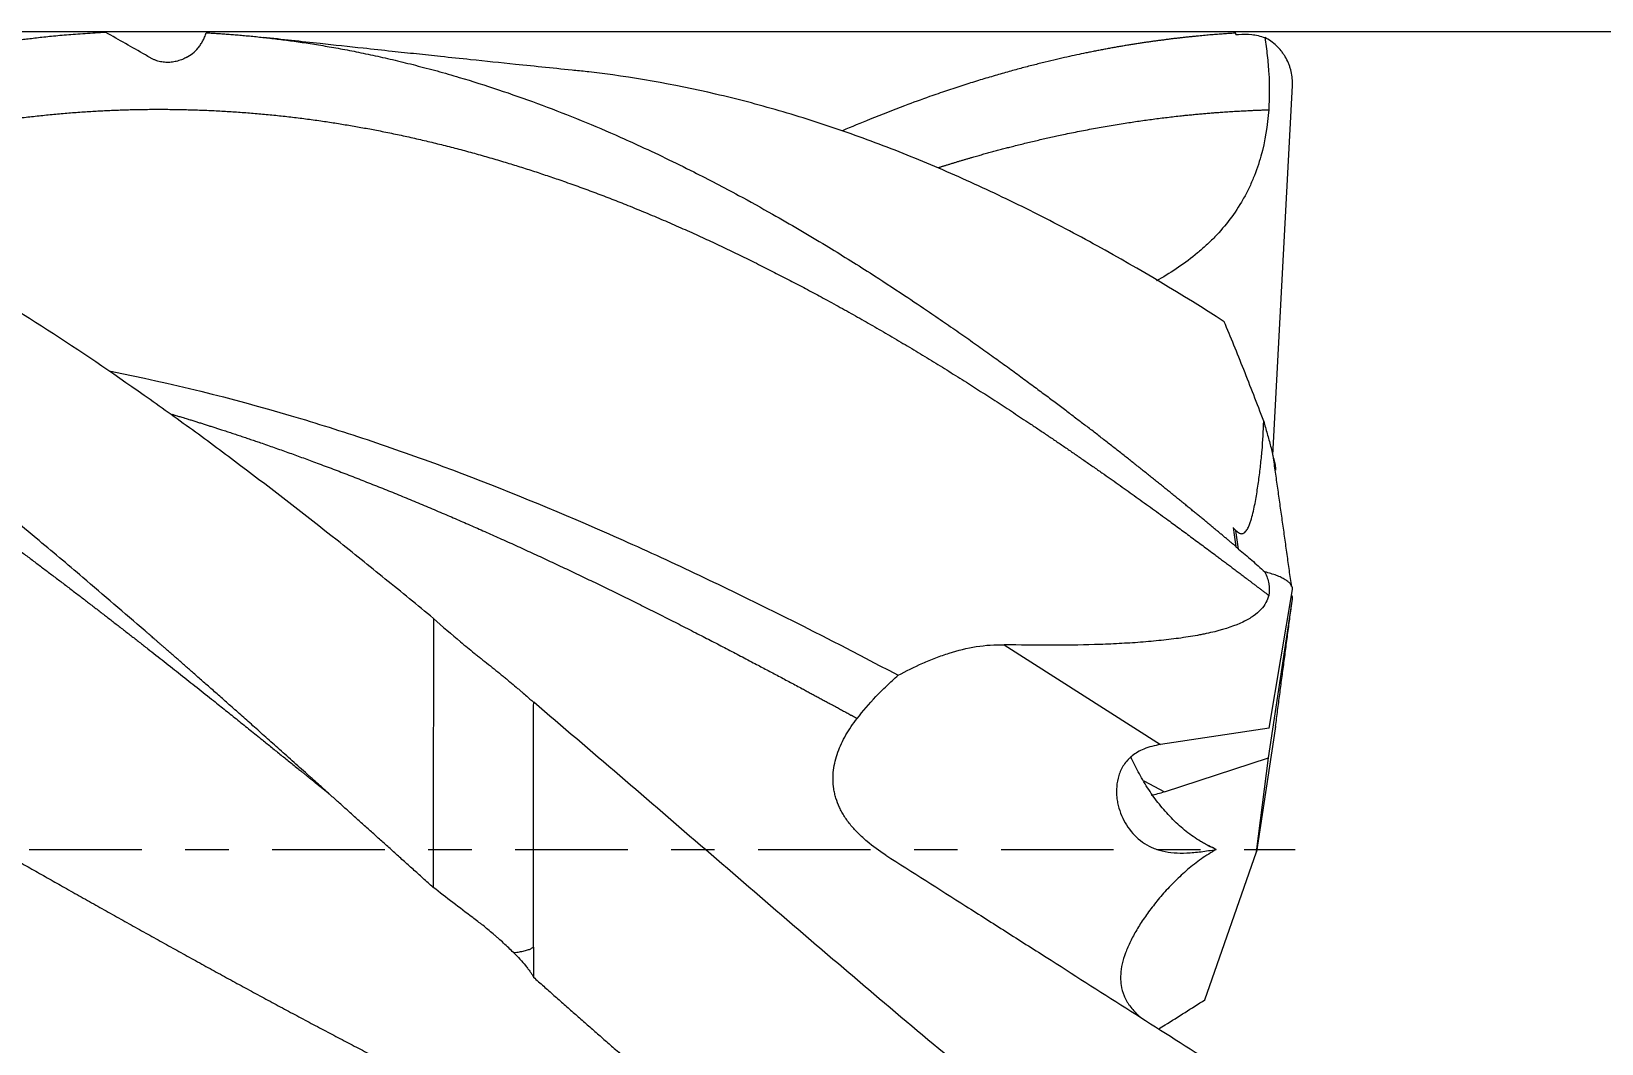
# Model space of a CAD drawing. Header units: millimetres. Extents: x -61 to 96, y -62 to 34.
# Drawn here: x 63.65 to 78.99, y -1.9 to 8 of the extents above; entities that cross this region are included whole.
import ezdxf

# ---------------------------------------------------------------- set-up
doc = ezdxf.new("R2010")
doc.units = ezdxf.units.MM
doc.linetypes.add('CENTER', pattern=[47.5, 22, -8.5, 8.5, -8.5])
for name, color, linetype in [('1', 4, 'Continuous'), ('2', 7, 'Continuous'), ('SK2', 7, 'Continuous'), ('SK4', 2, 'CENTER')]:
    doc.layers.add(name, color=color, linetype=linetype)
doc.styles.add('iso_b_vert', font='simplex.shx')
doc.dimstyles.get("Standard").update_dxf_attribs({"dimtxt": 0.18, "dimasz": 0.18, "dimexe": 0.18, "dimexo": 0.0625, "dimgap": 0.09, "dimtad": 1, "dimzin": 0, "dimdsep": 52, "dimtxsty": 'Standard', "dimcen": 0.09, "dimadec": 0, "dimazin": 0, "dimtfac": 1, "dimtdec": 4, "dimtofl": 0, "dimtmove": 0, "dimatfit": 3, "dimfxl": 1, "dimtolj": 1, "dimtzin": 0, "dimarcsym": 0})

# ---------------------------------------------------------------- blocks, each defined once
blk = doc.blocks.new('_U0')
at = {"layer": 'SK2', "lineweight": 13}
for p, q in [((0, -1.5875), (0, -49.169225)), ((76, -9.6375), (76, -49.169225)), ((76, -47.169225), (0, -47.169225))]:
    blk.add_line(p, q, dxfattribs=at)
at = {"layer": 'SK2', "lineweight": 18}
for points in [[(0, -47.169225), (3.499998, -46.708441), (3.500002, -47.630009)], [(76, -47.169225), (72.500002, -47.630009), (72.499998, -46.708441)]]:
    blk.add_solid(points, dxfattribs=at)
at = {"layer": 'SK2', "lineweight": 18, "insert": (36.095034, -46.136591), "char_height": 3.5, "attachment_point": 7, "line_spacing_factor": 1.084337, "style": 'iso_b_vert'}
blk.add_mtext('\\W0.6740;76', dxfattribs=at)

msp = doc.modelspace()

# ---------------------------------------------------------------- linework, layer by layer
at = {"layer": '1', "lineweight": 18}
for p, q in [((75.781, 3.857), (75.972, 7.47)), ((75.745, 1.185), (75.972, 2.541)), ((75.738, 0.897), (75.972, 2.448)), ((75.745, 1.185), (74.682, 1.025)), ((75.804, 1.179), (75.623, -0.023)), ((74.723, 0.565), (75.738, 0.897)), ((75.623, -0.023), (75.738, 0.897)), ((75.117, -1.47), (75.623, -0.023))]:
    msp.add_line(p, q, dxfattribs=at)
at = {"layer": '1', "lineweight": 13}
for p, q in [((73.156, 2.002), (74.682, 1.025)), ((74.521, 0.671), (74.723, 0.565))]:
    msp.add_line(p, q, dxfattribs=at)
at = {"layer": '1', "lineweight": 18}
for centre, major_axis, ratio, start_param, end_param in [((74.989, -0.451), (0.385, -1.46), 0.692834, 3.066447, -3.057958), ((74.992, 1.563), (0.961, 0.919), 0.538426, -2.425607, -2.297859)]:
    msp.add_ellipse(centre, major_axis=major_axis, ratio=ratio, start_param=start_param, end_param=end_param, dxfattribs=at)
for points, degree, knots in [([(64.374, 7.989), (64.339, 7.988), (64.272, 7.984), (64.173, 7.978), (64.079, 7.971), (63.99, 7.964), (63.905, 7.957), (63.826, 7.949), (63.751, 7.941), (63.681, 7.933), (63.617, 7.925), (63.556, 7.918), (63.501, 7.91), (63.451, 7.903), (63.405, 7.897), (63.364, 7.891), (63.329, 7.886), (63.297, 7.881), (63.271, 7.877), (63.25, 7.873), (63.22, 7.869), (63.181, 7.862), (63.13, 7.853), (63.079, 7.845), (63.028, 7.835), (62.977, 7.826), (62.927, 7.816), (62.876, 7.807), (62.826, 7.797), (62.775, 7.786), (62.725, 7.776), (62.675, 7.765), (62.625, 7.754), (62.575, 7.743), (62.525, 7.731), (62.475, 7.72), (62.426, 7.708), (62.376, 7.696), (62.327, 7.684), (62.277, 7.671), (62.228, 7.658), (62.179, 7.646), (62.13, 7.632), (62.081, 7.619), (62.032, 7.606), (61.984, 7.592), (61.935, 7.578), (61.886, 7.564), (61.838, 7.549), (61.79, 7.535), (61.741, 7.52), (61.709, 7.51), (61.693, 7.505)], 3, [0, 0, 0, 0, 0.038673, 0.075541, 0.110603, 0.143859, 0.175309, 0.204954, 0.232793, 0.258827, 0.283055, 0.305477, 0.326093, 0.344904, 0.361909, 0.377108, 0.390502, 0.40209, 0.411872, 0.419848, 0.426019, 0.44509, 0.464123, 0.48312, 0.50208, 0.521003, 0.539888, 0.558737, 0.577549, 0.596323, 0.615061, 0.633762, 0.652425, 0.671052, 0.689641, 0.708194, 0.726709, 0.745188, 0.763629, 0.782034, 0.800401, 0.818732, 0.837025, 0.855282, 0.873501, 0.891683, 0.909829, 0.927937, 0.946008, 0.964043, 0.98204, 1, 1, 1, 1]), ([(65.159, 7.744), (65.143, 7.735), (65.128, 7.728), (65.096, 7.716), (65.079, 7.711), (65.046, 7.703), (65.029, 7.7), (65.004, 7.697), (64.995, 7.697), (64.978, 7.696), (64.969, 7.696), (64.944, 7.698), (64.926, 7.7), (64.892, 7.707), (64.875, 7.711), (64.85, 7.721), (64.841, 7.725), (64.825, 7.733), (64.817, 7.737), (64.793, 7.751), (64.776, 7.761), (64.696, 7.807), (64.631, 7.844), (64.502, 7.917), (64.438, 7.953), (64.374, 7.989)], 3, [0, 0, 0, 0, 0.0625, 0.0625, 0.125, 0.125, 0.1875, 0.1875, 0.21875, 0.21875, 0.25, 0.25, 0.3125, 0.3125, 0.375, 0.375, 0.40625, 0.40625, 0.4375, 0.4375, 0.5, 0.5, 0.75, 0.75, 1, 1, 1, 1]), ([(65.159, 7.744), (65.181, 7.756), (65.202, 7.769), (65.241, 7.801), (65.259, 7.819), (65.285, 7.849), (65.293, 7.86), (65.308, 7.883), (65.323, 7.906), (65.334, 7.931), (65.345, 7.958), (65.35, 7.972), (65.353, 7.986)], 3, [0, 0, 0, 0, 0.25, 0.25, 0.5, 0.5, 0.625, 0.625, 0.75, 0.875, 0.875, 1, 1, 1, 1]), ([(65.353, 7.986), (65.37, 7.985), (65.404, 7.984), (65.456, 7.981), (65.51, 7.977), (65.566, 7.973), (65.624, 7.969), (65.684, 7.964), (65.746, 7.958), (65.81, 7.952), (65.876, 7.945), (65.944, 7.938), (66.014, 7.93), (66.086, 7.921), (66.16, 7.911), (66.236, 7.901), (66.314, 7.89), (66.393, 7.877), (66.475, 7.864), (66.559, 7.85), (66.645, 7.835), (66.733, 7.818), (66.823, 7.801), (66.914, 7.782), (67.008, 7.762), (67.104, 7.741), (67.202, 7.718), (67.301, 7.694), (67.403, 7.668), (67.507, 7.641), (67.613, 7.613), (67.72, 7.582), (67.92, 7.524), (68.211, 7.432), (68.592, 7.298), (68.974, 7.15), (69.299, 7.013), (69.681, 6.841), (70.082, 6.648), (70.523, 6.418), (70.954, 6.179), (71.383, 5.927), (71.813, 5.659), (72.151, 5.439), (72.4, 5.271), (72.59, 5.141), (72.749, 5.031), (72.901, 4.924), (73.046, 4.82), (73.184, 4.721), (73.314, 4.625), (73.438, 4.534), (73.555, 4.447), (73.664, 4.365), (73.767, 4.287), (73.862, 4.214), (73.924, 4.167), (73.953, 4.144)], 3, [0, 0, 0, 0, 0.005819, 0.01187, 0.018152, 0.024665, 0.031409, 0.038384, 0.045591, 0.053029, 0.060697, 0.068598, 0.076729, 0.085091, 0.093685, 0.10251, 0.111566, 0.120853, 0.130371, 0.140121, 0.150102, 0.160314, 0.170757, 0.181431, 0.192337, 0.203473, 0.214841, 0.22644, 0.23827, 0.250332, 0.262624, 0.275148, 0.287903, 0.332272, 0.376642, 0.421012, 0.465382, 0.49005, 0.554345, 0.605324, 0.643858, 0.70469, 0.754745, 0.794023, 0.822523, 0.841818, 0.860294, 0.877951, 0.894789, 0.910807, 0.926007, 0.940387, 0.953948, 0.96669, 0.978612, 0.989716, 1, 1, 1, 1]), ([(75.421, 7.983), (75.413, 7.982), (75.395, 7.981), (75.368, 7.98), (75.341, 7.978), (75.313, 7.976), (75.285, 7.974), (75.256, 7.972), (75.227, 7.97), (75.197, 7.967), (75.166, 7.965), (75.135, 7.962), (75.104, 7.959), (75.072, 7.956), (75.039, 7.953), (75.006, 7.95), (74.972, 7.946), (74.938, 7.943), (74.903, 7.939), (74.868, 7.935), (74.832, 7.931), (74.795, 7.927), (74.758, 7.922), (74.721, 7.917), (74.683, 7.912), (74.644, 7.907), (74.605, 7.902), (74.565, 7.896), (74.525, 7.89), (74.484, 7.884), (74.443, 7.878), (74.401, 7.871), (74.359, 7.864), (74.316, 7.857), (74.272, 7.849), (74.228, 7.842), (74.184, 7.834), (74.139, 7.825), (74.093, 7.817), (74.047, 7.808), (74, 7.798), (73.969, 7.792), (73.953, 7.789)], 3, [0, 0, 0, 0, 0.017803, 0.035975, 0.054516, 0.073426, 0.092705, 0.112353, 0.132371, 0.152757, 0.173513, 0.194637, 0.216131, 0.237993, 0.260225, 0.282826, 0.305796, 0.329135, 0.352843, 0.376921, 0.401367, 0.426182, 0.451367, 0.47692, 0.502843, 0.529135, 0.555796, 0.582826, 0.610225, 0.637993, 0.66613, 0.694636, 0.723512, 0.752756, 0.78237, 0.812353, 0.842704, 0.873425, 0.904515, 0.935974, 0.967803, 1, 1, 1, 1]), ([(68.968, 7.617), (68.771, 7.637), (68.428, 7.672), (67.987, 7.718), (67.665, 7.752), (67.41, 7.779), (67.158, 7.806), (66.844, 7.84), (66.423, 7.885), (66.097, 7.921), (65.911, 7.941)], 3, [0, 0, 0, 0, 0.192804, 0.336233, 0.431934, 0.50953, 0.58717, 0.680074, 0.817598, 1, 1, 1, 1]), ([(75.421, 7.968), (75.423, 7.968), (75.426, 7.968), (75.43, 7.969), (75.432, 7.969), (75.439, 7.97), (75.443, 7.97), (75.447, 7.971)], 3, [0, 0, 0, 0, 0.26705, 0.26705, 0.5341, 0.5341, 1, 1, 1, 1]), ([(75.447, 7.971), (75.49, 7.975), (75.532, 7.975), (75.596, 7.967), (75.618, 7.964), (75.66, 7.954), (75.682, 7.947), (75.703, 7.939)], 3, [0, 0, 0, 0, 0.5, 0.5, 0.75, 0.75, 1, 1, 1, 1]), ([(75.973, 7.487), (75.974, 7.533), (75.968, 7.579), (75.953, 7.635), (75.95, 7.647), (75.942, 7.669), (75.938, 7.679), (75.925, 7.711), (75.914, 7.732), (75.897, 7.762), (75.89, 7.771), (75.877, 7.791), (75.87, 7.8), (75.848, 7.827), (75.833, 7.844), (75.799, 7.875), (75.781, 7.89), (75.743, 7.917), (75.723, 7.929), (75.703, 7.939)], 3, [0, 0, 0, 0, 0.25, 0.25, 0.3125, 0.3125, 0.375, 0.375, 0.5, 0.5, 0.5625, 0.5625, 0.625, 0.625, 0.75, 0.75, 0.875, 0.875, 1, 1, 1, 1]), ([(75.703, 7.939), (75.712, 7.881), (75.72, 7.823), (75.733, 7.705), (75.738, 7.646), (75.749, 7.469), (75.749, 7.352), (75.741, 7.234)], 3, [0, 0, 0, 0, 0.25, 0.25, 0.5, 0.5, 1, 1, 1, 1]), ([(73.953, 7.789), (73.924, 7.783), (73.862, 7.77), (73.767, 7.749), (73.664, 7.726), (73.555, 7.699), (73.438, 7.67), (73.314, 7.638), (73.184, 7.602), (73.046, 7.562), (72.901, 7.519), (72.749, 7.471), (72.59, 7.419), (72.4, 7.353), (72.151, 7.262), (71.867, 7.151), (71.664, 7.067), (71.574, 7.028)], 3, [0, 0, 0, 0, 0.03718, 0.077322, 0.120425, 0.16649, 0.215516, 0.267504, 0.322453, 0.380364, 0.441236, 0.50507, 0.571865, 0.641622, 0.744655, 0.886653, 1, 1, 1, 1]), ([(67.577, 2.259), (67.42, 2.388), (67.263, 2.517), (66.948, 2.772), (66.791, 2.899), (66.319, 3.273), (66.005, 3.516), (65.534, 3.871), (65.377, 3.988), (65.141, 4.16), (65.062, 4.217), (64.905, 4.329), (64.826, 4.385), (64.433, 4.663), (64.118, 4.876), (63.491, 5.282), (63.177, 5.476), (62.783, 5.705), (62.705, 5.75), (62.547, 5.839), (62.468, 5.883), (62.233, 6.012), (62.076, 6.095), (61.607, 6.335), (61.295, 6.483), (60.829, 6.687), (60.673, 6.752), (60.362, 6.875), (60.207, 6.934), (59.741, 7.1), (59.43, 7.198), (59.04, 7.303), (58.962, 7.324), (58.806, 7.362), (58.728, 7.381), (58.493, 7.434), (58.336, 7.467), (58.1, 7.51), (58.021, 7.524), (57.864, 7.549), (57.655, 7.581), (57.447, 7.606), (57.318, 7.619)], 3, [0, 0, 0, 0, 0.045812, 0.045812, 0.091623, 0.091623, 0.183247, 0.183247, 0.229058, 0.229058, 0.251964, 0.251964, 0.27487, 0.27487, 0.366493, 0.366493, 0.458117, 0.458117, 0.481023, 0.481023, 0.503928, 0.503928, 0.54974, 0.54974, 0.641363, 0.641363, 0.687175, 0.687175, 0.732987, 0.732987, 0.82461, 0.82461, 0.847516, 0.847516, 0.870422, 0.870422, 0.916233, 0.916233, 0.939139, 0.939139, 0.962045, 1, 1, 1, 1]), ([(75.306, 5.161), (74.891, 5.427), (74.478, 5.675), (73.859, 6.016), (73.653, 6.124), (73.24, 6.332), (72.828, 6.53), (72.413, 6.707), (71.998, 6.874), (71.79, 6.952), (71.529, 7.043), (71.477, 7.06), (71.372, 7.095), (71.216, 7.146), (70.852, 7.257), (70.541, 7.339), (69.921, 7.483), (69.509, 7.555), (69.047, 7.609), (68.998, 7.614), (68.948, 7.619)], 3, [0, 0, 0, 0, 0.195332, 0.195332, 0.292997, 0.292997, 0.390663, 0.488329, 0.488329, 0.585995, 0.585995, 0.610411, 0.610411, 0.634828, 0.683661, 0.781326, 0.781326, 0.976658, 0.976658, 1, 1, 1, 1]), ([(50.011, 6.757), (50.045, 6.768), (50.177, 6.805), (50.454, 6.881), (50.876, 6.985), (51.396, 7.087), (51.977, 7.171), (52.607, 7.226), (53.237, 7.247), (53.819, 7.234), (54.449, 7.184), (55.127, 7.09), (55.757, 6.965), (56.339, 6.818), (56.969, 6.627), (57.599, 6.403), (58.18, 6.168), (58.81, 5.883), (59.44, 5.567), (60.07, 5.225), (60.652, 4.885), (61.282, 4.493), (61.912, 4.08), (62.541, 3.645), (63.171, 3.193), (63.801, 2.723), (64.431, 2.24), (65.013, 1.785), (65.574, 1.338), (65.99, 1.002), (66.309, 0.744), (66.483, 0.603), (66.559, 0.541)], 5, [0, 0, 0, 0, 0, 0, 0.0105, 0.039783, 0.083707, 0.127631, 0.156914, 0.186196, 0.23012, 0.274044, 0.303327, 0.347251, 0.391175, 0.420458, 0.449741, 0.493665, 0.537589, 0.566871, 0.610795, 0.640078, 0.684002, 0.713285, 0.757209, 0.801133, 0.830415, 0.874339, 0.903622, 0.947546, 0.976829, 1, 1, 1, 1, 1, 1]), ([(61.092, 6.584), (61.14, 6.6), (61.284, 6.649), (61.574, 6.741), (62.009, 6.866), (62.541, 6.994), (63.171, 7.112), (63.801, 7.192), (64.431, 7.237), (65.013, 7.246), (65.643, 7.221), (66.273, 7.162), (66.903, 7.064), (67.484, 6.942), (68.114, 6.776), (68.744, 6.578), (69.326, 6.366), (69.956, 6.105), (70.634, 5.789), (71.264, 5.465), (71.846, 5.142), (72.476, 4.767), (73.106, 4.368), (73.687, 3.981), (74.317, 3.543), (74.873, 3.139), (75.284, 2.832), (75.549, 2.631), (75.718, 2.502), (75.741, 2.485)], 5, [0, 0, 0, 0, 0, 0, 0.016234, 0.049316, 0.098937, 0.148559, 0.181641, 0.231263, 0.264344, 0.313966, 0.347047, 0.396669, 0.446291, 0.479372, 0.512453, 0.562075, 0.611697, 0.644779, 0.6944, 0.744022, 0.777104, 0.810185, 0.859807, 0.909429, 0.94251, 0.992132, 1, 1, 1, 1, 1, 1]), ([(72.518, 6.67), (72.607, 6.698), (72.84, 6.77), (73.22, 6.877), (73.696, 6.992), (74.317, 7.109), (74.873, 7.18), (75.284, 7.214), (75.549, 7.227), (75.718, 7.233), (75.741, 7.234)], 5, [0, 0, 0, 0, 0, 0, 0.137186, 0.362745, 0.588304, 0.738676, 0.964235, 1, 1, 1, 1, 1, 1]), ([(75.741, 7.234), (75.729, 7.079), (75.705, 6.928), (75.644, 6.708), (75.607, 6.599), (75.56, 6.493), (75.526, 6.423), (75.508, 6.389), (75.412, 6.222), (75.32, 6.1), (75.187, 5.962), (75.159, 5.935), (75.117, 5.896), (75.102, 5.883), (75.073, 5.858), (75, 5.795), (74.923, 5.737), (74.797, 5.651), (74.725, 5.606), (74.652, 5.564), (74.644, 5.56)], 3, [0, 0, 0, 0, 0.219575, 0.219575, 0.329363, 0.384256, 0.384256, 0.43915, 0.43915, 0.658725, 0.658725, 0.713619, 0.713619, 0.741066, 0.741066, 0.768513, 0.8783, 0.8783, 0.988088, 1, 1, 1, 1]), ([(75.692, 4.188), (75.627, 4.362), (75.562, 4.53), (75.433, 4.854), (75.369, 5.011), (75.306, 5.161)], 3, [0, 0, 0, 0, 0.5, 0.5, 1, 1, 1, 1]), ([(67.574, -0.371), (67.54, -0.342), (67.475, -0.282), (67.377, -0.194), (67.281, -0.108), (67.187, -0.023), (67.095, 0.06), (67.004, 0.141), (66.915, 0.221), (66.828, 0.3), (66.743, 0.376), (66.66, 0.451), (66.578, 0.525), (66.498, 0.596), (66.42, 0.666), (66.344, 0.735), (66.269, 0.802), (66.196, 0.867), (66.125, 0.93), (66.056, 0.992), (65.989, 1.052), (65.923, 1.111), (65.859, 1.168), (65.797, 1.223), (65.737, 1.277), (65.679, 1.328), (65.622, 1.379), (65.567, 1.427), (65.514, 1.474), (65.463, 1.52), (65.413, 1.564), (65.365, 1.606), (65.319, 1.646), (65.275, 1.685), (65.233, 1.723), (65.192, 1.758), (65.153, 1.792), (65.116, 1.825), (65.081, 1.856), (65.047, 1.885), (65.016, 1.913), (64.986, 1.939), (64.957, 1.964), (64.931, 1.987), (64.907, 2.008), (64.884, 2.028), (64.863, 2.046), (64.843, 2.063), (64.826, 2.078), (64.81, 2.092), (64.796, 2.104), (64.784, 2.115), (64.774, 2.123), (64.765, 2.131), (64.557, 2.311), (64.2, 2.619), (63.743, 3.003), (63.437, 3.256), (63.266, 3.396), (63.181, 3.465), (63.13, 3.507), (63.079, 3.548), (63.028, 3.589), (62.977, 3.63), (62.927, 3.67), (62.876, 3.71), (62.826, 3.751), (62.775, 3.791), (62.725, 3.83), (62.675, 3.87), (62.625, 3.909), (62.575, 3.948), (62.525, 3.987), (62.475, 4.026), (62.426, 4.065), (62.376, 4.103), (62.327, 4.141), (62.277, 4.179), (62.228, 4.217), (62.179, 4.254), (62.13, 4.292), (62.081, 4.329), (62.032, 4.366), (61.984, 4.402), (61.935, 4.439), (61.886, 4.475), (61.838, 4.511), (61.79, 4.547), (61.741, 4.583), (61.709, 4.607), (61.693, 4.618)], 3, [0, 0, 0, 0, 0.016918, 0.033533, 0.049844, 0.065853, 0.081558, 0.09696, 0.112058, 0.126854, 0.141346, 0.155535, 0.16942, 0.183003, 0.196282, 0.209258, 0.221931, 0.2343, 0.246367, 0.25813, 0.269589, 0.280746, 0.291599, 0.30215, 0.312397, 0.32234, 0.331981, 0.341318, 0.350352, 0.359083, 0.36751, 0.375635, 0.383456, 0.390974, 0.398188, 0.4051, 0.411708, 0.418013, 0.424014, 0.429713, 0.435108, 0.4402, 0.444989, 0.449475, 0.453657, 0.457536, 0.461112, 0.464385, 0.467354, 0.47002, 0.472383, 0.474443, 0.4762, 0.477653, 0.478803, 0.582287, 0.660044, 0.71207, 0.738363, 0.747056, 0.755732, 0.764391, 0.773034, 0.781659, 0.790268, 0.79886, 0.807434, 0.815993, 0.824534, 0.833058, 0.841565, 0.850056, 0.85853, 0.866986, 0.875426, 0.883849, 0.892255, 0.900645, 0.909017, 0.917373, 0.925711, 0.934033, 0.942338, 0.950626, 0.958897, 0.967152, 0.975389, 0.98361, 0.991813, 1, 1, 1, 1]), ([(64.422, 4.676), (65.008, 4.561), (65.595, 4.416), (66.309, 4.205), (66.432, 4.167), (66.68, 4.089), (66.804, 4.049), (67.175, 3.925), (67.917, 3.663), (68.658, 3.362), (69.276, 3.092), (69.4, 3.038), (69.647, 2.926), (69.771, 2.87), (70.143, 2.697), (70.885, 2.343), (71.626, 1.964), (72.12, 1.703)], 3, [0, 0, 0, 0, 0.230325, 0.230325, 0.27843, 0.27843, 0.326535, 0.326535, 0.422744, 0.615163, 0.615163, 0.663267, 0.663267, 0.711372, 0.711372, 0.807581, 1, 1, 1, 1]), ([(54.275, 4.27), (54.36, 4.245), (54.591, 4.175), (54.919, 4.07), (55.344, 3.926), (55.914, 3.717), (56.544, 3.469), (57.126, 3.223), (57.756, 2.942), (58.434, 2.623), (59.064, 2.312), (59.646, 2.015), (60.276, 1.684), (60.905, 1.344), (61.487, 1.025), (62.117, 0.674), (62.747, 0.319), (63.377, -0.037), (63.958, -0.366), (64.588, -0.72), (65.218, -1.071), (65.848, -1.416), (66.478, -1.754), (67.108, -2.083), (67.738, -2.402), (68.32, -2.686), (68.95, -2.98), (69.58, -3.26), (70.21, -3.522), (70.791, -3.749), (71.294, -3.93), (71.651, -4.051), (71.863, -4.12), (71.978, -4.156), (71.996, -4.162)], 5, [0, 0, 0, 0, 0, 0, 0.02416, 0.065178, 0.092524, 0.119869, 0.160887, 0.201906, 0.229251, 0.270269, 0.311287, 0.338633, 0.365978, 0.406997, 0.448015, 0.47536, 0.516379, 0.543724, 0.584742, 0.612088, 0.653106, 0.694124, 0.72147, 0.762488, 0.789833, 0.830851, 0.858197, 0.899215, 0.940233, 0.967579, 0.994924, 1, 1, 1, 1, 1, 1]), ([(65.021, 4.256), (65.041, 4.25), (65.206, 4.2), (65.517, 4.103), (65.925, 3.968), (66.478, 3.769), (67.108, 3.524), (67.738, 3.261), (68.32, 3.004), (68.95, 2.711), (69.58, 2.405), (70.21, 2.086), (70.754, 1.801), (71.201, 1.562), (71.503, 1.399), (71.659, 1.313), (71.719, 1.281)], 5, [0, 0, 0, 0, 0, 0, 0.015021, 0.123545, 0.232068, 0.304417, 0.412941, 0.48529, 0.593814, 0.666163, 0.774686, 0.88321, 0.955559, 1, 1, 1, 1, 1, 1]), ([(75.421, 2.962), (75.413, 2.969), (75.395, 2.984), (75.368, 3.006), (75.341, 3.029), (75.313, 3.052), (75.285, 3.076), (75.256, 3.1), (75.227, 3.124), (75.197, 3.149), (75.166, 3.174), (75.135, 3.2), (75.104, 3.226), (75.072, 3.252), (75.039, 3.279), (75.006, 3.306), (74.972, 3.334), (74.938, 3.362), (74.903, 3.39), (74.868, 3.419), (74.832, 3.448), (74.795, 3.478), (74.758, 3.508), (74.721, 3.538), (74.683, 3.569), (74.644, 3.6), (74.605, 3.631), (74.565, 3.663), (74.525, 3.695), (74.484, 3.728), (74.443, 3.761), (74.401, 3.794), (74.359, 3.828), (74.316, 3.861), (74.272, 3.896), (74.228, 3.93), (74.184, 3.965), (74.139, 4), (74.093, 4.036), (74.047, 4.072), (74, 4.108), (73.969, 4.132), (73.953, 4.144)], 3, [0, 0, 0, 0, 0.017803, 0.035975, 0.054516, 0.073426, 0.092705, 0.112353, 0.132371, 0.152757, 0.173513, 0.194637, 0.216131, 0.237993, 0.260225, 0.282826, 0.305796, 0.329135, 0.352843, 0.376921, 0.401367, 0.426182, 0.451367, 0.47692, 0.502843, 0.529135, 0.555796, 0.582826, 0.610225, 0.637993, 0.66613, 0.694636, 0.723512, 0.752756, 0.78237, 0.812353, 0.842704, 0.873425, 0.904515, 0.935974, 0.967803, 1, 1, 1, 1]), ([(75.421, 3.12), (75.426, 3.115), (75.432, 3.11), (75.443, 3.101), (75.45, 3.096), (75.46, 3.091), (75.464, 3.09), (75.471, 3.088), (75.475, 3.088), (75.483, 3.088), (75.487, 3.089), (75.494, 3.091), (75.497, 3.093), (75.506, 3.098), (75.511, 3.103), (75.52, 3.113), (75.524, 3.119), (75.535, 3.136), (75.541, 3.148), (75.551, 3.172), (75.556, 3.184), (75.564, 3.209), (75.568, 3.221), (75.579, 3.258), (75.585, 3.283), (75.603, 3.359), (75.612, 3.409), (75.629, 3.509), (75.637, 3.559), (75.65, 3.658), (75.656, 3.707), (75.667, 3.805), (75.672, 3.854), (75.684, 3.999), (75.689, 4.094), (75.692, 4.188)], 3, [0, 0, 0, 0, 0.015625, 0.015625, 0.03125, 0.03125, 0.039063, 0.039063, 0.046875, 0.046875, 0.054688, 0.054688, 0.0625, 0.0625, 0.078125, 0.078125, 0.09375, 0.09375, 0.125, 0.125, 0.15625, 0.15625, 0.1875, 0.1875, 0.25, 0.25, 0.375, 0.375, 0.5, 0.5, 0.625, 0.625, 0.75, 0.75, 1, 1, 1, 1]), ([(75.692, 4.188), (75.703, 4.148), (75.715, 4.107), (75.732, 4.045), (75.737, 4.025), (75.749, 3.984), (75.754, 3.963), (75.765, 3.922), (75.77, 3.901), (75.78, 3.86), (75.785, 3.839), (75.792, 3.809), (75.795, 3.799), (75.799, 3.779), (75.801, 3.769), (75.804, 3.755), (75.804, 3.751), (75.806, 3.742), (75.807, 3.734), (75.808, 3.726), (75.809, 3.719), (75.809, 3.716), (75.809, 3.713)], 3, [0, 0, 0, 0, 0.25, 0.25, 0.375, 0.375, 0.5, 0.5, 0.625, 0.625, 0.75, 0.75, 0.8125, 0.8125, 0.875, 0.875, 0.90625, 0.90625, 0.9375, 0.96875, 0.96875, 1, 1, 1, 1]), ([(70.777, -7.317), (70.464, -7.236), (70.152, -7.141), (69.53, -6.927), (69.219, -6.807), (68.596, -6.541), (68.285, -6.396), (67.816, -6.161), (67.659, -6.079), (67.423, -5.952), (67.345, -5.909), (67.188, -5.822), (67.109, -5.777), (66.4, -5.37), (65.773, -4.967), (65.064, -4.474), (64.986, -4.418), (64.828, -4.306), (64.749, -4.25), (64.513, -4.079), (64.356, -3.964), (63.884, -3.611), (63.57, -3.37), (63.099, -2.998), (62.941, -2.872), (62.705, -2.682), (62.626, -2.618), (62.469, -2.489), (62.076, -2.168), (61.685, -1.841), (61.217, -1.446), (61.061, -1.313), (60.75, -1.048), (60.595, -0.915), (60.128, -0.514), (59.817, -0.246), (59.35, 0.158), (59.194, 0.292), (58.96, 0.494), (58.882, 0.561), (58.726, 0.696), (58.647, 0.763), (58.412, 0.965), (58.255, 1.099), (58.058, 1.267), (58.019, 1.301), (57.94, 1.368), (57.822, 1.468), (57.704, 1.568), (57.469, 1.766), (57.312, 1.898), (57, 2.158), (56.844, 2.287), (56.533, 2.542), (56.377, 2.668), (56.066, 2.918), (55.911, 3.042), (55.755, 3.164)], 3, [0, 0, 0, 0, 0.0625, 0.0625, 0.125, 0.125, 0.1875, 0.1875, 0.21875, 0.21875, 0.234375, 0.234375, 0.25, 0.25, 0.375, 0.375, 0.390625, 0.390625, 0.40625, 0.40625, 0.4375, 0.4375, 0.5, 0.5, 0.53125, 0.53125, 0.546875, 0.546875, 0.5625, 0.625, 0.625, 0.65625, 0.65625, 0.6875, 0.6875, 0.75, 0.75, 0.78125, 0.78125, 0.796875, 0.796875, 0.8125, 0.8125, 0.84375, 0.84375, 0.851562, 0.851562, 0.859375, 0.875, 0.875, 0.90625, 0.90625, 0.9375, 0.9375, 0.96875, 0.96875, 1, 1, 1, 1]), ([(75.395, 3.147), (75.397, 3.144), (75.399, 3.142), (75.403, 3.138), (75.406, 3.136), (75.412, 3.129), (75.417, 3.125), (75.421, 3.12)], 3, [0, 0, 0, 0, 0.249985, 0.249985, 0.49997, 0.49997, 1, 1, 1, 1]), ([(75.421, 2.959), (75.423, 2.957), (75.426, 2.955), (75.43, 2.952), (75.432, 2.95), (75.439, 2.944), (75.443, 2.941), (75.447, 2.938)], 3, [0, 0, 0, 0, 0.26705, 0.26705, 0.5341, 0.5341, 1, 1, 1, 1]), ([(75.447, 2.938), (75.49, 2.902), (75.532, 2.866), (75.596, 2.81), (75.618, 2.791), (75.66, 2.753), (75.682, 2.734), (75.703, 2.714)], 3, [0, 0, 0, 0, 0.5, 0.5, 0.75, 0.75, 1, 1, 1, 1]), ([(75.973, 2.547), (75.974, 2.562), (75.968, 2.577), (75.953, 2.596), (75.95, 2.6), (75.942, 2.608), (75.938, 2.611), (75.925, 2.623), (75.914, 2.63), (75.897, 2.641), (75.89, 2.645), (75.877, 2.652), (75.87, 2.656), (75.848, 2.666), (75.833, 2.673), (75.799, 2.686), (75.781, 2.692), (75.743, 2.704), (75.723, 2.709), (75.703, 2.714)], 3, [0, 0, 0, 0, 0.25, 0.25, 0.3125, 0.3125, 0.375, 0.375, 0.5, 0.5, 0.5625, 0.5625, 0.625, 0.625, 0.75, 0.75, 0.875, 0.875, 1, 1, 1, 1]), ([(75.703, 2.714), (75.712, 2.695), (75.72, 2.675), (75.733, 2.637), (75.738, 2.617), (75.749, 2.56), (75.749, 2.522), (75.741, 2.485)], 3, [0, 0, 0, 0, 0.25, 0.25, 0.5, 0.5, 1, 1, 1, 1]), ([(75.741, 2.485), (75.729, 2.436), (75.705, 2.39), (75.644, 2.324), (75.607, 2.292), (75.56, 2.262), (75.526, 2.243), (75.508, 2.233), (75.412, 2.188), (75.32, 2.156), (75.187, 2.123), (75.159, 2.117), (75.117, 2.108), (75.102, 2.105), (75.073, 2.099), (75, 2.085), (74.923, 2.073), (74.797, 2.056), (74.667, 2.041), (74.532, 2.029), (74.394, 2.019), (74.323, 2.015), (74.181, 2.008), (74.11, 2.005), (73.894, 1.999), (73.748, 1.997), (73.454, 1.997), (73.306, 1.999), (73.156, 2.002)], 3, [0, 0, 0, 0, 0.125, 0.125, 0.1875, 0.21875, 0.21875, 0.25, 0.25, 0.375, 0.375, 0.40625, 0.40625, 0.421875, 0.421875, 0.4375, 0.5, 0.5, 0.5625, 0.625, 0.625, 0.6875, 0.6875, 0.75, 0.75, 0.875, 0.875, 1, 1, 1, 1]), ([(67.577, 2.259), (67.576, 2.051), (67.576, 1.84), (67.576, 1.518), (67.576, 1.41), (67.575, 1.192), (67.575, 1.082), (67.575, 0.751), (67.575, 0.529), (67.574, 0.081), (67.574, -0.144), (67.574, -0.371)], 3, [0, 0, 0, 0, 0.25, 0.25, 0.375, 0.375, 0.5, 0.5, 0.75, 0.75, 1, 1, 1, 1]), ([(67.577, 2.259), (67.664, 2.181), (67.752, 2.105), (67.886, 1.993), (67.93, 1.957), (67.986, 1.911), (67.997, 1.902), (68.014, 1.889), (68.02, 1.884), (68.031, 1.875), (68.037, 1.871), (68.066, 1.848), (68.09, 1.829), (68.139, 1.79), (68.163, 1.77), (68.21, 1.732), (68.234, 1.713), (68.268, 1.685), (68.279, 1.676), (68.302, 1.658), (68.312, 1.649), (68.344, 1.622), (68.365, 1.605), (68.395, 1.58), (68.404, 1.571), (68.423, 1.555), (68.432, 1.548), (68.458, 1.525), (68.474, 1.511), (68.496, 1.491), (68.503, 1.485), (68.517, 1.474), (68.523, 1.468), (68.54, 1.453), (68.549, 1.445), (68.556, 1.439)], 3, [0, 0, 0, 0, 0.25, 0.25, 0.375, 0.375, 0.40625, 0.40625, 0.421875, 0.421875, 0.4375, 0.4375, 0.5, 0.5, 0.5625, 0.5625, 0.625, 0.625, 0.65625, 0.65625, 0.6875, 0.6875, 0.75, 0.75, 0.78125, 0.78125, 0.8125, 0.8125, 0.875, 0.875, 0.90625, 0.90625, 0.9375, 0.9375, 1, 1, 1, 1]), ([(72.12, 1.703), (72.197, 1.744), (72.276, 1.784), (72.401, 1.84), (72.443, 1.858), (72.529, 1.891), (72.573, 1.906), (72.703, 1.947), (72.792, 1.969), (72.974, 1.998), (73.065, 2.004), (73.156, 2.002)], 3, [0, 0, 0, 0, 0.25, 0.25, 0.375, 0.375, 0.5, 0.5, 0.75, 0.75, 1, 1, 1, 1]), ([(71.719, 1.281), (71.774, 1.352), (71.835, 1.424), (71.919, 1.513), (71.936, 1.531), (71.971, 1.566), (71.989, 1.584), (72.044, 1.636), (72.081, 1.67), (72.12, 1.703)], 3, [0, 0, 0, 0, 0.5, 0.5, 0.625, 0.625, 0.75, 0.75, 1, 1, 1, 1]), ([(68.554, -0.955), (68.554, -0.752), (68.554, -0.549), (68.554, -0.296), (68.554, -0.245), (68.554, -0.144), (68.554, 0.007), (68.555, 0.158), (68.555, 0.458), (68.555, 0.855), (68.555, 1.246), (68.556, 1.439)], 3, [0, 0, 0, 0, 0.25, 0.25, 0.3125, 0.3125, 0.375, 0.5, 0.5, 0.75, 1, 1, 1, 1]), ([(75.306, -4.146), (75.024, -3.942), (74.743, -3.732), (74.181, -3.301), (73.901, -3.08), (73.06, -2.406), (72.499, -1.939), (71.863, -1.4), (71.792, -1.339), (71.65, -1.219), (71.579, -1.158), (71.366, -0.976), (71.225, -0.855), (70.801, -0.491), (70.519, -0.248), (69.677, 0.48), (69.117, 0.963), (68.556, 1.439)], 3, [0, 0, 0, 0, 0.125, 0.125, 0.25, 0.25, 0.5, 0.5, 0.53125, 0.53125, 0.5625, 0.5625, 0.625, 0.625, 0.75, 0.75, 1, 1, 1, 1]), ([(71.998, -0.056), (71.933, -0.014), (71.872, 0.03), (71.8, 0.091), (71.786, 0.103), (71.758, 0.129), (71.744, 0.142), (71.705, 0.181), (71.656, 0.235), (71.614, 0.292), (71.586, 0.336), (71.577, 0.351), (71.56, 0.381), (71.553, 0.396), (71.531, 0.441), (71.52, 0.472), (71.506, 0.517), (71.502, 0.533), (71.495, 0.563), (71.492, 0.579), (71.485, 0.625), (71.482, 0.655), (71.482, 0.716), (71.483, 0.746), (71.491, 0.805), (71.496, 0.835), (71.511, 0.894), (71.519, 0.923), (71.55, 1.008), (71.577, 1.064), (71.624, 1.147), (71.641, 1.174), (71.678, 1.228), (71.698, 1.255), (71.719, 1.281)], 3, [0, 0, 0, 0, 0.125, 0.125, 0.15625, 0.15625, 0.1875, 0.1875, 0.25, 0.3125, 0.3125, 0.34375, 0.34375, 0.375, 0.375, 0.4375, 0.4375, 0.46875, 0.46875, 0.5, 0.5, 0.5625, 0.5625, 0.625, 0.625, 0.6875, 0.6875, 0.75, 0.75, 0.875, 0.875, 0.9375, 0.9375, 1, 1, 1, 1]), ([(74.521, 0.982), (74.477, 0.964), (74.439, 0.941), (74.398, 0.908), (74.39, 0.901), (74.375, 0.887), (74.368, 0.879), (74.347, 0.857), (74.335, 0.841), (74.303, 0.793), (74.287, 0.758), (74.265, 0.687), (74.258, 0.651), (74.252, 0.58), (74.252, 0.544), (74.258, 0.491), (74.261, 0.474), (74.268, 0.439), (74.272, 0.421), (74.286, 0.371), (74.299, 0.338), (74.328, 0.276), (74.345, 0.246), (74.384, 0.19), (74.405, 0.163), (74.453, 0.114), (74.479, 0.092), (74.535, 0.052), (74.565, 0.035), (74.613, 0.013), (74.638, 0.004), (74.664, -0.005), (74.682, -0.01), (74.691, -0.012), (74.737, -0.023), (74.814, -0.035), (74.897, -0.036), (74.963, -0.033), (74.986, -0.031), (75.032, -0.027), (75.056, -0.025), (75.128, -0.016), (75.177, -0.008), (75.228, 0)], 3, [0, 0, 0, 0, 0.0625, 0.0625, 0.078125, 0.078125, 0.09375, 0.09375, 0.125, 0.125, 0.1875, 0.1875, 0.25, 0.25, 0.3125, 0.3125, 0.34375, 0.34375, 0.375, 0.375, 0.4375, 0.4375, 0.5, 0.5, 0.5625, 0.5625, 0.625, 0.625, 0.6875, 0.6875, 0.71875, 0.734375, 0.734375, 0.75, 0.75, 0.8125, 0.875, 0.875, 0.90625, 0.90625, 0.9375, 0.9375, 1, 1, 1, 1]), ([(75.228, 0), (75.202, 0.011), (75.176, 0.024), (75.138, 0.043), (75.125, 0.05), (75.1, 0.064), (75.038, 0.1), (74.933, 0.173), (74.846, 0.251), (74.784, 0.313), (74.764, 0.335), (74.724, 0.379), (74.705, 0.401), (74.649, 0.47), (74.614, 0.518), (74.564, 0.591), (74.548, 0.617), (74.517, 0.667), (74.502, 0.693), (74.458, 0.771), (74.431, 0.824), (74.402, 0.886), (74.398, 0.896), (74.394, 0.905)], 3, [0, 0, 0, 0, 0.069718, 0.069718, 0.104577, 0.104577, 0.139436, 0.278872, 0.418308, 0.418308, 0.488026, 0.488026, 0.557744, 0.557744, 0.69718, 0.69718, 0.766898, 0.766898, 0.836616, 0.836616, 0.976052, 0.976052, 1, 1, 1, 1]), ([(75.228, 0), (75.203, 0.012), (75.179, 0.023), (75.151, 0.037), (75.148, 0.039), (75.145, 0.04)], 3, [0, 0, 0, 0, 0.886527, 0.886527, 1, 1, 1, 1]), ([(71.998, -0.056), (72.259, -0.221), (72.519, -0.388), (72.911, -0.637), (73.107, -0.762), (73.303, -0.886), (73.434, -0.97), (73.499, -1.011), (73.825, -1.219), (74.085, -1.385), (74.603, -1.715), (74.86, -1.879), (75.117, -2.042)], 3, [0, 0, 0, 0, 0.25, 0.25, 0.375, 0.4375, 0.4375, 0.5, 0.5, 0.75, 0.75, 1, 1, 1, 1]), ([(75.228, 0), (75.203, -0.014), (75.179, -0.029), (75.13, -0.06), (75.106, -0.076), (75.036, -0.125), (74.947, -0.195), (74.865, -0.271), (74.806, -0.33), (74.786, -0.35), (74.749, -0.389), (74.73, -0.409), (74.677, -0.469), (74.644, -0.51), (74.598, -0.57), (74.582, -0.59), (74.553, -0.63), (74.539, -0.65), (74.498, -0.709), (74.473, -0.749), (74.428, -0.825), (74.407, -0.863), (74.38, -0.919), (74.371, -0.938), (74.356, -0.975), (74.348, -0.994), (74.328, -1.048), (74.317, -1.084), (74.301, -1.155), (74.296, -1.189), (74.293, -1.241), (74.293, -1.259), (74.294, -1.285), (74.295, -1.293), (74.296, -1.311), (74.298, -1.319), (74.304, -1.362), (74.313, -1.396), (74.334, -1.447), (74.342, -1.464), (74.356, -1.489), (74.361, -1.497), (74.372, -1.514), (74.377, -1.522), (74.407, -1.563), (74.436, -1.595), (74.478, -1.632), (74.484, -1.638), (74.491, -1.644)], 3, [0, 0, 0, 0, 0.032933, 0.032933, 0.065865, 0.065865, 0.131731, 0.197596, 0.197596, 0.230529, 0.230529, 0.263461, 0.263461, 0.329327, 0.329327, 0.362259, 0.362259, 0.395192, 0.395192, 0.461057, 0.461057, 0.526923, 0.526923, 0.559855, 0.559855, 0.592788, 0.592788, 0.658653, 0.658653, 0.724518, 0.724518, 0.757451, 0.757451, 0.773917, 0.773917, 0.790384, 0.790384, 0.856249, 0.856249, 0.889182, 0.889182, 0.905648, 0.905648, 0.922114, 0.922114, 0.98798, 0.98798, 1, 1, 1, 1]), ([(68.359, -1.008), (68.343, -0.993), (68.328, -0.978), (68.296, -0.947), (68.279, -0.932), (68.246, -0.901), (68.229, -0.886), (68.204, -0.864), (68.195, -0.856), (68.178, -0.841), (68.169, -0.834), (68.144, -0.812), (68.126, -0.797), (68.092, -0.769), (68.075, -0.755), (68.05, -0.735), (68.041, -0.729), (68.025, -0.716), (68.017, -0.71), (67.993, -0.692), (67.976, -0.679), (67.896, -0.618), (67.831, -0.569), (67.702, -0.471), (67.638, -0.421), (67.574, -0.371)], 3, [0, 0, 0, 0, 0.0625, 0.0625, 0.125, 0.125, 0.1875, 0.1875, 0.21875, 0.21875, 0.25, 0.25, 0.3125, 0.3125, 0.375, 0.375, 0.40625, 0.40625, 0.4375, 0.4375, 0.5, 0.5, 0.75, 0.75, 1, 1, 1, 1]), ([(68.359, -1.008), (68.381, -1.03), (68.402, -1.052), (68.441, -1.094), (68.459, -1.115), (68.485, -1.146), (68.493, -1.157), (68.508, -1.177), (68.523, -1.196), (68.535, -1.214), (68.545, -1.232), (68.55, -1.241), (68.554, -1.249)], 3, [0, 0, 0, 0, 0.25, 0.25, 0.5, 0.5, 0.625, 0.625, 0.75, 0.875, 0.875, 1, 1, 1, 1]), ([(68.554, -1.249), (68.57, -1.264), (68.604, -1.293), (68.654, -1.338), (68.704, -1.382), (68.754, -1.427), (68.804, -1.471), (68.854, -1.515), (68.904, -1.56), (68.955, -1.604), (69.005, -1.648), (69.055, -1.692), (69.105, -1.736), (69.155, -1.78), (69.205, -1.824), (69.255, -1.868), (69.305, -1.912), (69.36, -1.96), (69.447, -2.036), (69.596, -2.165), (69.83, -2.368), (70.16, -2.651), (70.523, -2.957), (70.954, -3.314), (71.383, -3.662), (71.813, -4.001), (72.151, -4.261), (72.4, -4.449), (72.59, -4.59), (72.749, -4.707), (72.901, -4.817), (73.046, -4.92), (73.184, -5.017), (73.314, -5.108), (73.438, -5.194), (73.555, -5.273), (73.664, -5.347), (73.767, -5.415), (73.862, -5.478), (73.924, -5.518), (73.953, -5.537)], 3, [0, 0, 0, 0, 0.009283, 0.018567, 0.02785, 0.037133, 0.046417, 0.0557, 0.064984, 0.074267, 0.08355, 0.092834, 0.102117, 0.111401, 0.120684, 0.129968, 0.139251, 0.148535, 0.160289, 0.187822, 0.231136, 0.290228, 0.371419, 0.43279, 0.529675, 0.609395, 0.671951, 0.717341, 0.748071, 0.777497, 0.805618, 0.832435, 0.857947, 0.882154, 0.905057, 0.926655, 0.946948, 0.965937, 0.983621, 1, 1, 1, 1]), ([(74.665, -1.756), (74.686, -1.742), (74.707, -1.729), (74.858, -1.635), (74.988, -1.553), (75.117, -1.47)], 3, [0, 0, 0, 0, 0.139044, 0.139044, 1, 1, 1, 1])]:
    msp.add_open_spline(points, degree=degree, knots=knots, dxfattribs=at)
for points, degree in [([(75.421, 7.968), (75.421, 7.973), (75.421, 7.978), (75.422, 7.983)], 3), ([(75.972, 7.47), (75.973, 7.487)], 1), ([(75.965, 2.572), (75.877, 3.2), (75.788, 3.828)], 2), ([(75.809, 3.713), (75.808, 3.708)], 1), ([(75.395, 3.147), (75.404, 3.086), (75.412, 3.024), (75.421, 2.963)], 3), ([(75.421, 2.959), (75.421, 2.96), (75.421, 2.961), (75.422, 2.962)], 3), ([(75.973, 2.454), (75.973, 2.464), (75.972, 2.473), (75.968, 2.482)], 3), ([(75.972, 2.541), (75.973, 2.547)], 1), ([(75.808, 1.204), (75.972, 2.448)], 1), ([(75.972, 2.448), (75.973, 2.454)], 1), ([(75.808, 1.204), (75.804, 1.179)], 1), ([(68.554, -0.955), (68.554, -1.053), (68.554, -1.151), (68.554, -1.249)], 3)]:
    msp.add_open_spline(points, degree=degree, dxfattribs=at)
at = {"layer": '1', "lineweight": 13}
msp.add_open_spline([(75.447, 2.938), (75.438, 2.998), (75.43, 3.059), (75.421, 3.12)], degree=3, dxfattribs=at)
msp.add_open_spline([(68.359, -1.008), (68.37, -1.007), (68.398, -1.004), (68.442, -0.997), (68.487, -0.986), (68.524, -0.974), (68.544, -0.963), (68.552, -0.957), (68.554, -0.955)], degree=3, knots=[0, 0, 0, 0, 0.117994, 0.321278, 0.524562, 0.727846, 0.93113, 1, 1, 1, 1], dxfattribs=at)
at = {"layer": '2', "lineweight": 13}
msp.add_line((27.587, 8), (90, 8), dxfattribs=at)
at = {"layer": 'SK4', "lineweight": 18, "ltscale": 0.05}
msp.add_line((-48, 0), (76, 0), dxfattribs=at)

# ---------------------------------------------------------------- dimensions: what is measured, and where the dimension line sits
at = {"layer": 'SK2', "lineweight": 18}
dim = msp.add_linear_dim(base=(0, -47.169), p1=(76, -8.05), p2=(0, 0), dimstyle='Standard', override={"dimtxt": 3.5, "dimasz": 3.5, "dimexe": 2, "dimexo": 1.5875, "dimgap": 1.75, "dimtad": 1, "dimtih": 1, "dimtoh": 0, "dimdec": 2, "dimlfac": 1, "dimzin": 8, "dimdsep": 46, "dimlunit": 2, "dimpost": '<>', "dimtxsty": 'iso_b_vert', "dimsah": 1, "dimse1": 0, "dimse2": 0, "dimsd1": 0, "dimsd2": 0, "dimclrd": 2, "dimclre": 2, "dimclrt": 2, "dimtol": 0, "dimtm": -0.1, "dimtfac": 1, "dimtdec": 2, "dimtofl": 1, "dimtmove": 0, "dimtzin": 8, "dimlwd": 13, "dimlwe": 13}, dxfattribs=at)
dim.commit()
dim.dimension.update_dxf_attribs({"geometry": '_U0', "text_midpoint": (38, -47.169)})

doc.saveas('drawing.dxf')
